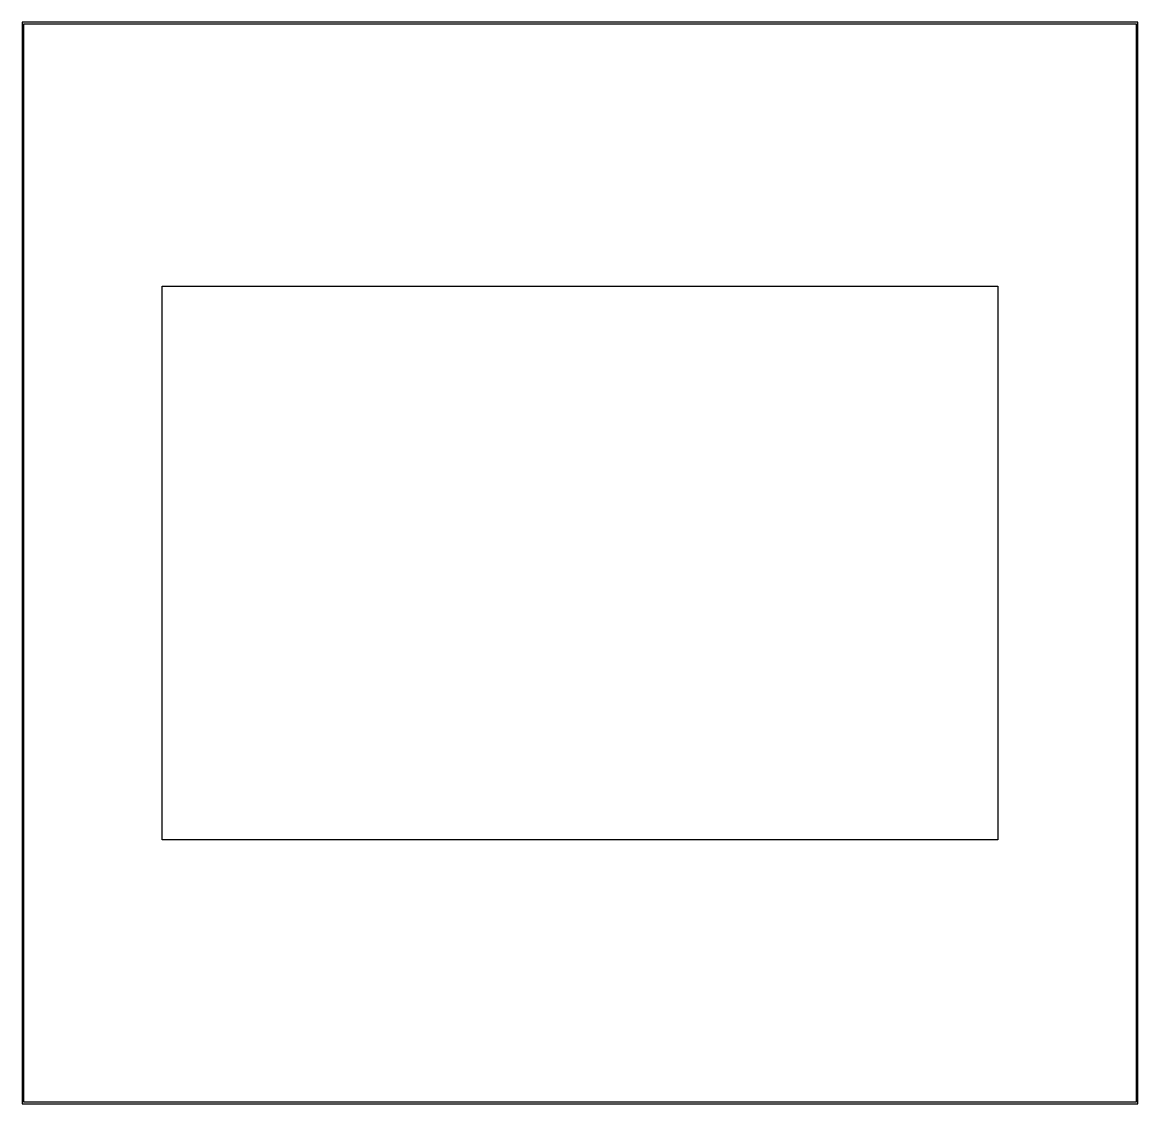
# Model space of a CAD drawing. Extents: x 0 to 7.86, y 0 to 7.62.
import ezdxf

# ---------------------------------------------------------------- set-up
doc = ezdxf.new("R2010")
doc.units = 0
doc.layers.add('Layer_1', color=7, linetype='CONTINUOUS')

msp = doc.modelspace()

# ---------------------------------------------------------------- linework, layer by layer
at = {"layer": 'Layer_1', "color": 7}
for points in [[(0, 7.615926), (0, 7.610922), (0, 0), (7.858157, 0), (7.858157, 7.615926), (0, 7.615926), (0, 7.615926)], [(0.010007, 7.605927), (7.848158, 7.605927), (7.848158, 0.010007), (0.010007, 0.010007), (0.010007, 7.605927), (0.010007, 7.605927)], [(0.984629, 5.756562), (6.873529, 5.756562), (6.873529, 1.859362), (0.984629, 1.859362), (0.984629, 5.756562)]]:
    msp.add_lwpolyline(points, close=True, dxfattribs=at)

doc.saveas('drawing.dxf')
